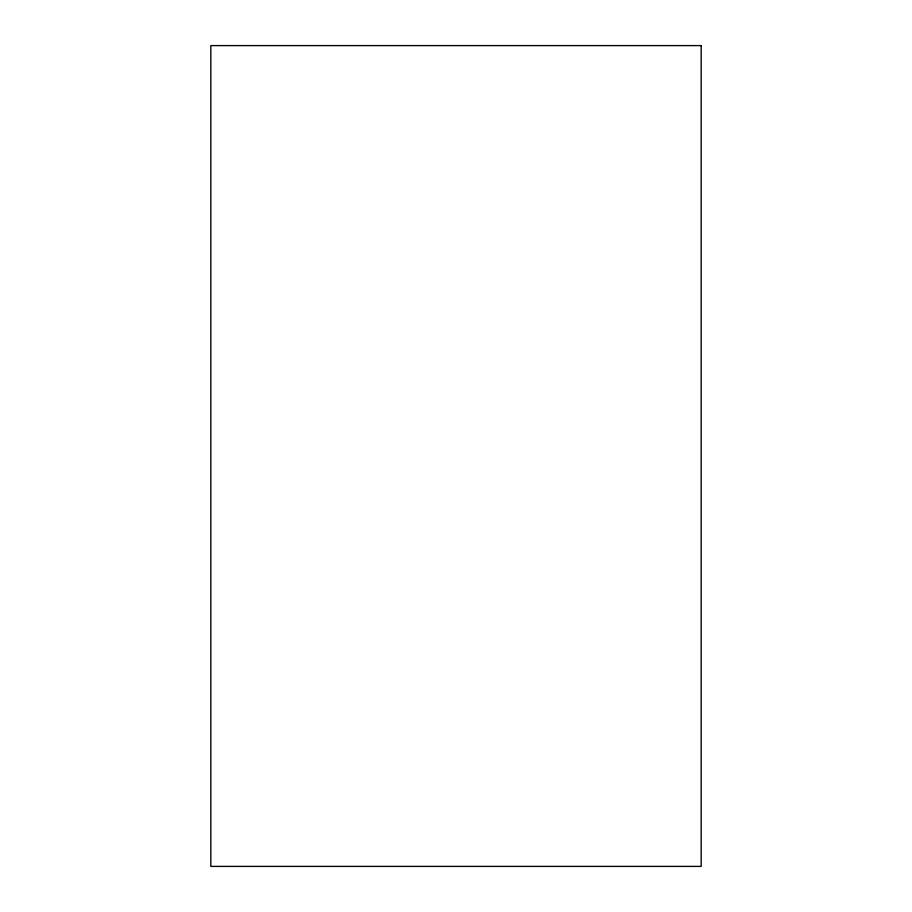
<?xml version="1.0" encoding="UTF-8"?>
<svg xmlns="http://www.w3.org/2000/svg" width="912" height="912" viewBox="0 0 912 912"><rect width="100%" height="100%" fill="white"/><g stroke="black" fill="none" stroke-linecap="round" stroke-linejoin="round"><path stroke-width="1.37" d="M701.168 45.6L210.832 45.6L210.832 866.4L701.168 866.4L701.168 45.6"/></g></svg>
